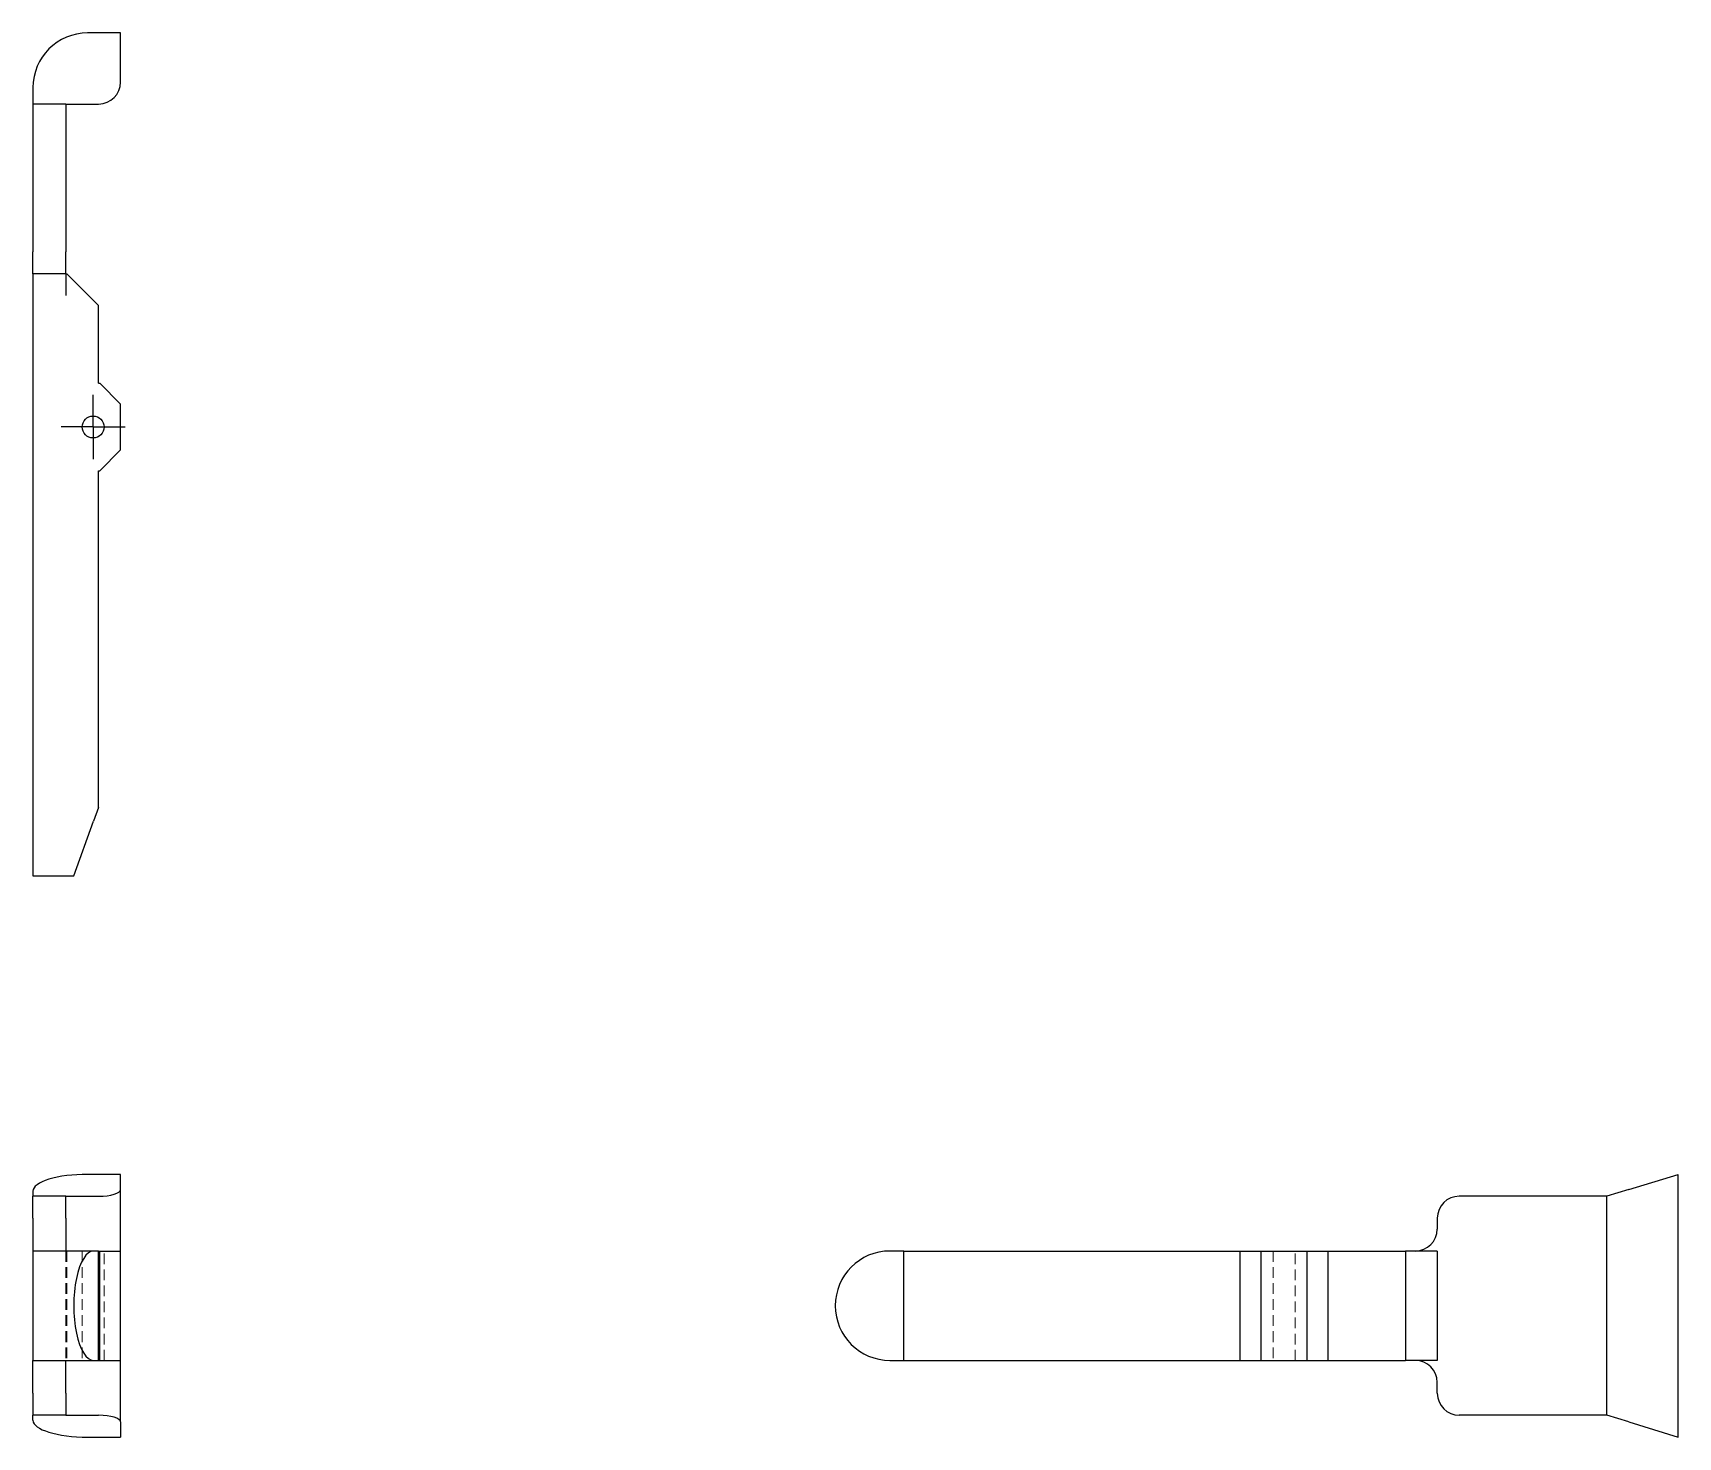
# Model space of a CAD drawing. Header units: millimetres. Extents: x 78 to 273, y 41 to 208.
import ezdxf

# ---------------------------------------------------------------- set-up
doc = ezdxf.new("R2010")
doc.units = ezdxf.units.MM
doc.linetypes.add('HIDDEN', pattern=[1.905, 1.27, -0.635])
doc.layers.add('10', color=7, linetype='Continuous')

# ---------------------------------------------------------------- blocks, each defined once
blk = doc.blocks.new('SW_CENTERMARKSYMBOL_0')
at = {"layer": '10', "color": 0}
for p, q in [((0, 2.5), (0, 3.8)), ((0, 0), (0, 2.5)), ((-2.5, 0), (-3.8, 0)), ((0, 0), (-2.5, 0)), ((0, 0), (0, -2.5)), ((0, 0), (2.5, 0)), ((2.5, 0), (3.8, 0)), ((0, -2.5), (0, -3.8))]:
    blk.add_line(p, q, dxfattribs=at)

msp = doc.modelspace()

# ---------------------------------------------------------------- linework, layer by layer
at = {"color": 7, "linetype": 'Continuous', "lineweight": 25}
for p, q in [((88.19, 208), (84.3, 208)), ((88.19, 202.16), (88.19, 208)), ((77.81, 201.51), (77.81, 199.56)), ((81.7, 199.56), (77.81, 199.56)), ((77.81, 199.56), (77.81, 182.03)), ((81.7, 199.56), (85.6, 199.56)), ((81.7, 199.56), (81.7, 182.03)), ((77.81, 179.43), (77.81, 182.03)), ((81.7, 179.43), (81.7, 182.03)), ((81.7, 179.43), (77.81, 179.43)), ((77.81, 179.43), (77.81, 176.83)), ((81.7, 179.43), (81.7, 176.83)), ((81.7, 179.43), (81.83, 179.43)), ((81.83, 179.43), (85.6, 175.66)), ((77.81, 176.83), (77.81, 114.49)), ((85.6, 166.44), (85.6, 175.66)), ((85.6, 166.44), (85.73, 166.44)), ((88.19, 163.97), (85.73, 166.44)), ((88.19, 158.52), (88.19, 163.97)), ((85.73, 156.05), (88.19, 158.52)), ((85.6, 156.05), (85.73, 156.05)), ((85.6, 116.12), (85.6, 156.05)), ((85.6, 116.12), (85.01, 114.49)), ((77.81, 114.49), (77.81, 108)), ((82.65, 108), (85.01, 114.49)), ((77.81, 108), (82.65, 108)), ((88.19, 72.58), (84.3, 72.58)), ((88.19, 70.79), (88.19, 72.58)), ((267.16, 70.79), (273, 72.58)), ((273, 41.42), (273, 72.58)), ((77.81, 70.59), (77.81, 69.99)), ((88.19, 63.49), (88.19, 70.79)), ((267.16, 70.79), (264.56, 69.99)), ((81.7, 69.99), (77.81, 69.99)), ((77.81, 67.39), (77.81, 69.99)), ((81.7, 67.39), (81.7, 69.99)), ((81.7, 69.99), (85.6, 69.99)), ((264.56, 69.99), (247.03, 69.99)), ((264.56, 44.01), (264.56, 69.99)), ((77.81, 67.39), (77.81, 66.09)), ((81.7, 67.39), (81.7, 66.09)), ((244.43, 67.39), (244.43, 66.09)), ((77.81, 66.09), (77.81, 63.49)), ((81.7, 66.09), (81.7, 63.49)), ((77.81, 63.49), (77.81, 50.51)), ((85.01, 63.49), (77.81, 63.49)), ((85.6, 63.49), (85.01, 63.49)), ((85.6, 50.51), (85.6, 63.49)), ((85.6, 63.49), (85.73, 63.49)), ((85.73, 50.51), (85.73, 63.49)), ((85.73, 63.49), (88.19, 63.49)), ((88.19, 50.51), (88.19, 63.49)), ((181.12, 63.49), (179.49, 63.49)), ((181.12, 50.51), (181.12, 63.49)), ((181.12, 63.49), (221.05, 63.49)), ((221.05, 50.51), (221.05, 63.49)), ((221.05, 63.49), (223.52, 63.49)), ((223.52, 50.51), (223.52, 63.49)), ((223.52, 63.49), (228.97, 63.49)), ((228.97, 63.49), (228.97, 50.51)), ((228.97, 63.49), (231.44, 63.49)), ((231.44, 63.49), (231.44, 50.51)), ((231.44, 63.49), (240.66, 63.49)), ((240.66, 63.49), (240.66, 50.51)), ((244.43, 63.49), (240.66, 63.49)), ((244.43, 63.49), (244.43, 50.51)), ((77.81, 50.51), (85.01, 50.51)), ((77.81, 47.91), (77.81, 50.51)), ((81.7, 47.91), (81.7, 50.51)), ((85.01, 50.51), (85.6, 50.51)), ((85.6, 50.51), (85.73, 50.51)), ((85.73, 50.51), (88.19, 50.51)), ((88.19, 43.21), (88.19, 50.51)), ((179.49, 50.51), (181.12, 50.51)), ((181.12, 50.51), (221.05, 50.51)), ((221.05, 50.51), (223.52, 50.51)), ((223.52, 50.51), (228.97, 50.51)), ((228.97, 50.51), (231.44, 50.51)), ((231.44, 50.51), (240.66, 50.51)), ((244.43, 50.51), (240.66, 50.51)), ((77.81, 46.61), (77.81, 47.91)), ((81.7, 46.61), (81.7, 47.91)), ((244.43, 46.61), (244.43, 47.91)), ((77.81, 46.61), (77.81, 44.01)), ((81.7, 46.61), (81.7, 44.01)), ((81.7, 44.01), (77.81, 44.01)), ((77.81, 43.41), (77.81, 44.01)), ((81.7, 44.01), (85.6, 44.01)), ((88.19, 43.21), (88.19, 41.42)), ((264.56, 44.01), (247.03, 44.01)), ((267.16, 43.21), (264.56, 44.01)), ((267.16, 43.21), (273, 41.42)), ((84.3, 41.42), (88.19, 41.42))]:
    msp.add_line(p, q, dxfattribs=at)
at = {"color": 7, "linetype": 'HIDDEN', "lineweight": 18}
for p, q in [((81.7, 63.49), (81.7, 50.51)), ((81.83, 63.49), (81.83, 50.51)), ((83.65, 63.49), (83.65, 50.51)), ((86.25, 50.51), (86.25, 63.49)), ((224.95, 63.49), (224.95, 50.51)), ((227.55, 50.51), (227.55, 63.49))]:
    msp.add_line(p, q, dxfattribs=at)
at = {"color": 7, "linetype": 'Continuous', "lineweight": 25}
msp.add_circle((84.95, 161.25), 1.3, dxfattribs=at)
for centre, radius, start, end in [((84.3, 201.51), 6.49, 90, 180), ((85.6, 202.16), 2.6, 270, 0), ((247.03, 67.39), 2.6, 90, 180), ((241.83, 66.09), 2.6, 270, 0), ((179.49, 57), 6.49, 90, 270), ((241.83, 47.91), 2.6, 0, 90), ((247.03, 46.61), 2.6, 180, 270)]:
    msp.add_arc(centre, radius, start, end, dxfattribs=at)
for centre, major_axis, ratio, start_param, end_param in [((84.3, 70.59), (6.49, 0), 0.307692, 1.570796, 3.141593), ((85.6, 70.79), (2.6, 0), 0.307692, 4.712389, 6.283185), ((85.01, 57), (0, 6.49), 0.363636, 0, 3.141593), ((84.3, 43.41), (6.49, 0), 0.307692, 3.141593, 4.712389), ((85.6, 43.21), (2.6, 0), 0.307692, 0, 1.570796)]:
    msp.add_ellipse(centre, major_axis=major_axis, ratio=ratio, start_param=start_param, end_param=end_param, dxfattribs=at)

# ---------------------------------------------------------------- block references
at = {"layer": '10'}
msp.add_blockref('SW_CENTERMARKSYMBOL_0', (84.95, 161.25), dxfattribs=at)

doc.saveas('drawing.dxf')
